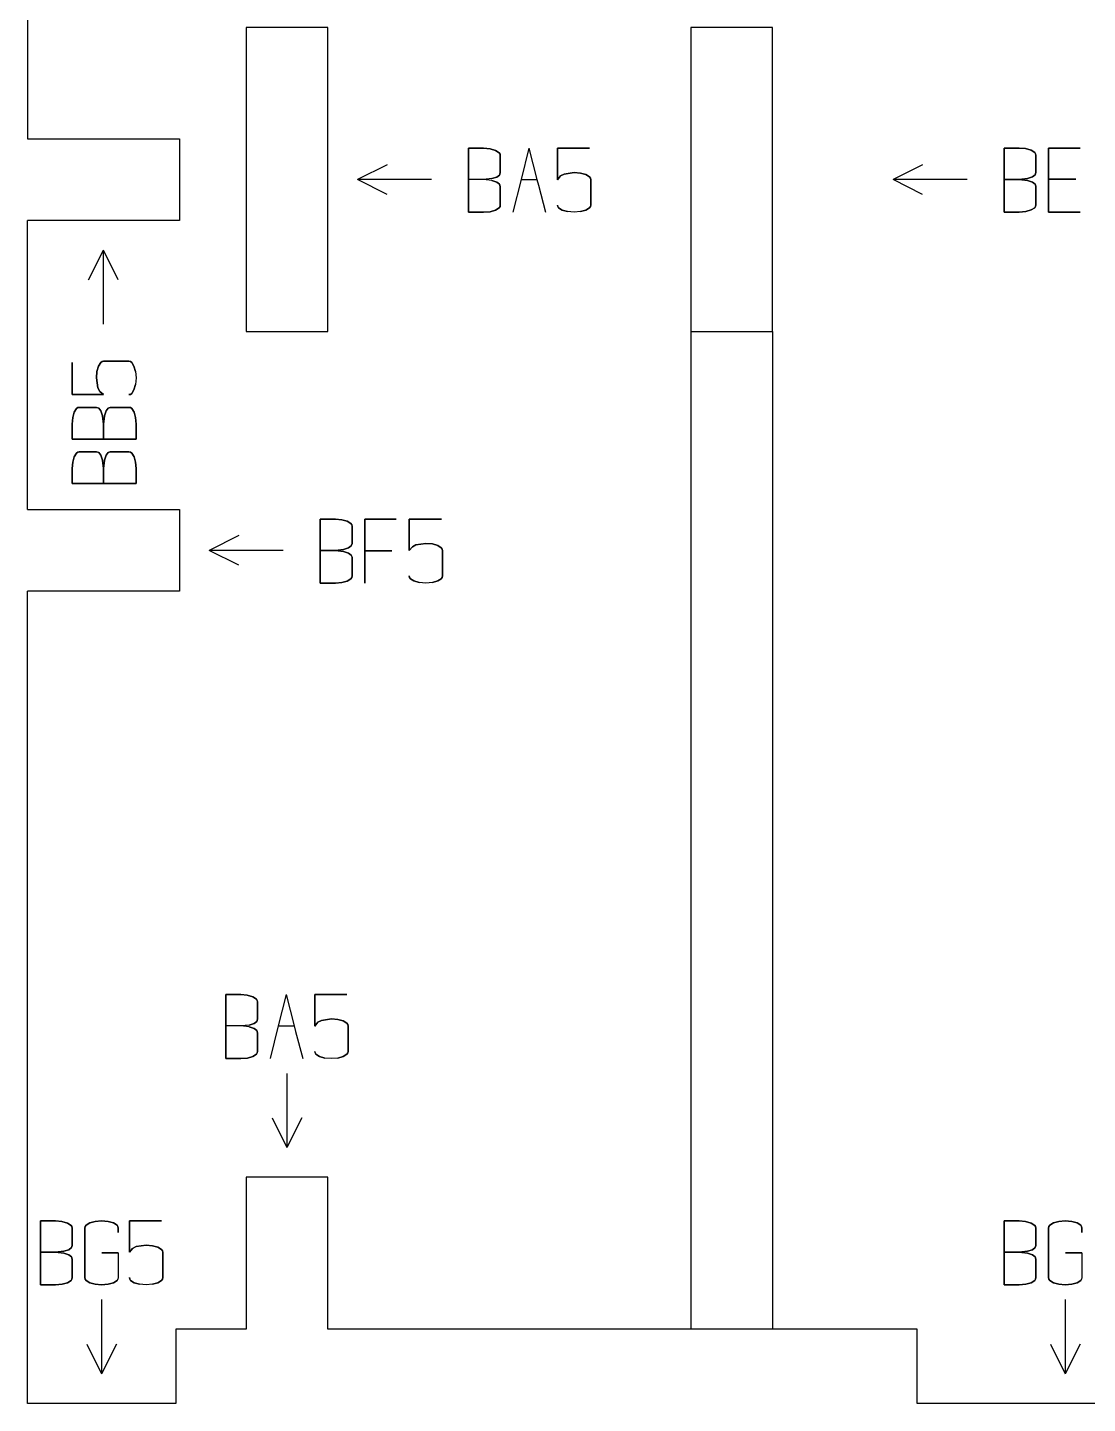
# Model space of a CAD drawing. Header units: millimetres. Extents: x 84 to 224, y -214 to -49.
# Drawn here: x 83.5 to 155, y -213.9 to -121.2 of the extents above; entities that cross this region are included whole.
import ezdxf

# ---------------------------------------------------------------- set-up
doc = ezdxf.new("R2010")
doc.units = ezdxf.units.MM
doc.layers.add('coding', color=2, linetype='Continuous')

msp = doc.modelspace()

# ---------------------------------------------------------------- linework, layer by layer
for p, q in [((83.546, -109.191), (83.546, -128.691)), ((98.296, -121.191), (98.296, -141.691)), ((103.796, -121.191), (98.296, -121.191)), ((103.796, -141.691), (103.796, -121.191)), ((128.296, -121.191), (128.296, -141.691)), ((133.796, -121.191), (128.296, -121.191)), ((133.796, -141.691), (133.796, -121.191)), ((83.546, -128.691), (93.796, -128.691)), ((93.796, -128.691), (93.796, -134.191)), ((93.796, -134.191), (83.546, -134.191)), ((83.546, -153.691), (83.546, -134.191)), ((98.296, -141.691), (103.796, -141.691)), ((128.296, -141.691), (133.796, -141.691)), ((83.546, -153.691), (93.796, -153.691)), ((93.796, -153.691), (93.796, -159.191)), ((83.546, -213.941), (83.546, -159.191)), ((93.796, -159.191), (83.546, -159.191)), ((98.296, -198.691), (98.296, -208.941)), ((103.796, -198.691), (98.296, -198.691)), ((103.796, -208.941), (103.796, -198.691)), ((93.546, -208.941), (93.546, -213.941)), ((98.296, -208.941), (93.546, -208.941)), ((143.546, -208.941), (103.796, -208.941)), ((143.546, -213.941), (143.546, -208.941)), ((93.546, -213.941), (83.546, -213.941)), ((163.546, -213.941), (143.546, -213.941))]:
    msp.add_line(p, q)
at = {"layer": 'coding'}
for p, q in [((113.296, -129.331), (113.296, -133.639)), ((114.313, -129.331), (113.296, -129.331)), ((113.296, -131.441), (113.296, -129.331)), ((113.296, -129.331), (114.313, -129.331)), ((114.743, -129.367), (114.313, -129.331)), ((114.313, -129.331), (114.743, -129.367)), ((115.106, -129.475), (114.743, -129.367)), ((114.743, -129.367), (115.106, -129.475)), ((115.355, -129.631), (115.106, -129.475)), ((115.106, -129.475), (115.355, -129.631)), ((115.417, -129.718), (115.355, -129.631)), ((115.355, -129.631), (115.417, -129.718)), ((115.437, -129.812), (115.417, -129.718)), ((115.417, -129.718), (115.437, -129.812)), ((115.437, -130.979), (115.437, -129.812)), ((115.437, -129.812), (115.437, -130.979)), ((117.354, -129.325), (116.833, -131.441)), ((117.354, -129.325), (117.906, -131.442)), ((119.29, -131.448), (119.29, -129.331)), ((119.29, -129.331), (121.462, -129.331)), ((121.462, -129.331), (119.29, -129.331)), ((119.29, -129.331), (119.29, -131.448)), ((149.425, -129.321), (149.425, -133.629)), ((150.443, -129.321), (149.425, -129.321)), ((149.425, -131.431), (149.425, -129.321)), ((149.425, -129.321), (150.443, -129.321)), ((150.872, -129.357), (150.443, -129.321)), ((150.443, -129.321), (150.872, -129.357)), ((151.236, -129.464), (150.872, -129.357)), ((150.872, -129.357), (151.236, -129.464)), ((151.484, -129.62), (151.236, -129.464)), ((151.236, -129.464), (151.484, -129.62)), ((151.546, -129.708), (151.484, -129.62)), ((151.484, -129.62), (151.546, -129.708)), ((151.566, -129.801), (151.546, -129.708)), ((151.546, -129.708), (151.566, -129.802)), ((151.566, -130.969), (151.566, -129.801)), ((151.566, -129.802), (151.566, -130.969)), ((152.422, -133.629), (152.422, -129.321)), ((152.422, -129.321), (154.551, -129.321)), ((154.551, -129.321), (152.422, -129.321)), ((152.422, -129.321), (152.422, -131.412)), ((107.796, -130.441), (105.796, -131.441)), ((143.925, -130.441), (141.925, -131.441)), ((110.796, -131.441), (105.796, -131.441)), ((107.796, -132.441), (105.796, -131.441)), ((113.296, -133.639), (113.296, -131.441)), ((114.313, -131.441), (113.296, -131.441)), ((114.864, -131.377), (114.313, -131.441)), ((114.871, -131.51), (114.313, -131.441)), ((114.864, -131.377), (115.206, -131.273)), ((115.206, -131.273), (114.864, -131.377)), ((114.871, -131.51), (115.206, -131.616)), ((115.206, -131.616), (114.871, -131.51)), ((115.206, -131.273), (115.38, -131.134)), ((115.38, -131.134), (115.206, -131.273)), ((115.206, -131.616), (115.38, -131.75)), ((115.38, -131.75), (115.206, -131.616)), ((115.38, -131.134), (115.437, -130.979)), ((115.437, -130.979), (115.38, -131.134)), ((116.833, -131.441), (116.293, -133.639)), ((116.833, -131.441), (117.906, -131.442)), ((117.906, -131.442), (118.003, -131.816)), ((119.508, -131.193), (119.29, -131.448)), ((119.29, -131.448), (119.508, -131.193)), ((119.739, -131.067), (119.508, -131.193)), ((119.508, -131.193), (119.739, -131.067)), ((120.413, -130.967), (119.739, -131.067)), ((119.739, -131.067), (120.413, -130.967)), ((120.854, -131.002), (120.413, -130.967)), ((120.413, -130.967), (120.854, -131.002)), ((121.216, -131.107), (120.854, -131.002)), ((120.854, -131.002), (121.216, -131.107)), ((121.457, -131.263), (121.216, -131.107)), ((121.216, -131.107), (121.457, -131.263)), ((121.517, -131.351), (121.457, -131.263)), ((121.457, -131.263), (121.517, -131.351)), ((121.537, -131.448), (121.517, -131.351)), ((121.517, -131.351), (121.537, -131.448)), ((121.537, -133.158), (121.537, -131.448)), ((121.537, -131.448), (121.537, -133.158)), ((146.925, -131.441), (141.925, -131.441)), ((143.925, -132.441), (141.925, -131.441)), ((149.425, -133.629), (149.425, -131.431)), ((149.425, -131.431), (150.443, -131.431)), ((150.443, -131.431), (149.425, -131.431)), ((150.443, -131.431), (150.994, -131.367)), ((150.994, -131.367), (150.443, -131.431)), ((150.443, -131.431), (151, -131.499)), ((151, -131.5), (150.443, -131.431)), ((150.994, -131.367), (151.335, -131.262)), ((151.335, -131.263), (150.994, -131.367)), ((151, -131.499), (151.335, -131.606)), ((151.335, -131.606), (151, -131.5)), ((151.335, -131.262), (151.509, -131.124)), ((151.509, -131.124), (151.335, -131.263)), ((151.335, -131.606), (151.509, -131.74)), ((151.509, -131.74), (151.335, -131.606)), ((151.509, -131.124), (151.566, -130.969)), ((151.566, -130.969), (151.509, -131.124)), ((152.422, -131.412), (154.251, -131.412)), ((154.251, -131.412), (152.422, -131.412)), ((152.422, -131.412), (152.422, -133.629)), ((115.38, -131.75), (115.437, -131.903)), ((115.437, -131.903), (115.38, -131.75)), ((115.437, -131.903), (115.437, -133.158)), ((115.437, -133.158), (115.437, -131.903)), ((118.003, -131.822), (118.478, -133.639)), ((151.509, -131.74), (151.566, -131.893)), ((151.566, -131.893), (151.509, -131.74)), ((151.566, -131.893), (151.566, -133.148)), ((151.566, -133.148), (151.566, -131.893)), ((115.106, -133.502), (114.746, -133.605)), ((114.746, -133.605), (115.106, -133.502)), ((115.355, -133.347), (115.106, -133.502)), ((115.106, -133.502), (115.355, -133.347)), ((115.417, -133.257), (115.355, -133.347)), ((115.355, -133.347), (115.417, -133.257)), ((115.437, -133.158), (115.417, -133.257)), ((115.417, -133.257), (115.437, -133.158)), ((119.31, -133.254), (119.29, -133.158)), ((119.29, -133.158), (119.31, -133.254)), ((119.37, -133.343), (119.31, -133.254)), ((119.31, -133.254), (119.37, -133.343)), ((119.611, -133.499), (119.37, -133.343)), ((119.37, -133.343), (119.611, -133.499)), ((119.972, -133.604), (119.611, -133.499)), ((119.611, -133.499), (119.972, -133.604)), ((120.854, -133.604), (121.216, -133.499)), ((121.216, -133.499), (120.854, -133.604)), ((121.216, -133.499), (121.457, -133.343)), ((121.457, -133.343), (121.216, -133.499)), ((121.457, -133.343), (121.517, -133.254)), ((121.517, -133.254), (121.457, -133.343)), ((121.517, -133.254), (121.537, -133.158)), ((121.537, -133.158), (121.517, -133.254)), ((151.236, -133.491), (150.875, -133.594)), ((150.875, -133.594), (151.236, -133.491)), ((151.484, -133.337), (151.236, -133.491)), ((151.236, -133.491), (151.484, -133.337)), ((151.546, -133.247), (151.484, -133.337)), ((151.484, -133.337), (151.546, -133.247)), ((151.566, -133.148), (151.546, -133.247)), ((151.546, -133.247), (151.566, -133.148)), ((114.313, -133.639), (113.296, -133.639)), ((113.296, -133.639), (114.313, -133.639)), ((114.746, -133.605), (114.313, -133.639)), ((114.313, -133.639), (114.746, -133.605)), ((120.413, -133.639), (119.972, -133.604)), ((120.854, -133.604), (120.413, -133.639)), ((150.443, -133.629), (149.425, -133.629)), ((149.425, -133.629), (150.443, -133.629)), ((150.875, -133.594), (150.443, -133.629)), ((150.443, -133.629), (150.875, -133.594)), ((152.422, -133.629), (154.551, -133.629)), ((154.551, -133.629), (152.422, -133.629)), ((87.671, -138.191), (88.671, -136.191)), ((88.671, -141.191), (88.671, -136.191)), ((89.671, -138.191), (88.671, -136.191)), ((128.296, -141.691), (128.296, -208.941)), ((133.796, -141.691), (133.796, -208.941)), ((88.581, -143.711), (88.492, -143.772)), ((88.492, -143.772), (88.581, -143.711)), ((88.677, -143.691), (88.581, -143.711)), ((88.581, -143.711), (88.677, -143.691)), ((90.387, -143.691), (88.677, -143.691)), ((88.677, -143.691), (90.387, -143.691)), ((90.484, -143.711), (90.387, -143.691)), ((90.387, -143.691), (90.484, -143.711)), ((90.572, -143.772), (90.484, -143.711)), ((90.484, -143.711), (90.572, -143.772)), ((86.56, -145.939), (86.56, -143.766)), ((86.56, -143.766), (86.56, -145.939)), ((88.231, -144.374), (88.196, -144.815)), ((88.196, -144.815), (88.231, -144.374)), ((88.336, -144.013), (88.231, -144.374)), ((88.231, -144.374), (88.336, -144.013)), ((88.492, -143.772), (88.336, -144.013)), ((88.336, -144.013), (88.492, -143.772)), ((90.728, -144.013), (90.572, -143.772)), ((90.572, -143.772), (90.728, -144.013)), ((90.833, -144.374), (90.728, -144.013)), ((90.728, -144.013), (90.833, -144.374)), ((90.833, -144.374), (90.868, -144.815)), ((88.196, -144.815), (88.296, -145.489)), ((88.296, -145.489), (88.196, -144.815)), ((88.296, -145.489), (88.422, -145.72)), ((88.422, -145.72), (88.296, -145.489)), ((90.728, -145.617), (90.572, -145.859)), ((90.572, -145.859), (90.728, -145.617)), ((90.833, -145.256), (90.728, -145.617)), ((90.728, -145.617), (90.833, -145.256)), ((90.868, -144.815), (90.833, -145.256)), ((88.677, -145.939), (86.56, -145.939)), ((86.56, -145.939), (88.677, -145.939)), ((88.422, -145.72), (88.677, -145.939)), ((88.677, -145.939), (88.422, -145.72)), ((90.484, -145.919), (90.387, -145.939)), ((90.387, -145.939), (90.484, -145.919)), ((90.572, -145.859), (90.484, -145.919)), ((90.484, -145.919), (90.572, -145.859)), ((86.704, -147.125), (86.596, -147.489)), ((86.596, -147.489), (86.704, -147.125)), ((86.86, -146.877), (86.704, -147.125)), ((86.704, -147.125), (86.86, -146.877)), ((86.947, -146.815), (86.86, -146.877)), ((86.86, -146.877), (86.947, -146.815)), ((87.041, -146.794), (86.947, -146.815)), ((86.947, -146.815), (87.041, -146.794)), ((88.208, -146.794), (87.041, -146.794)), ((87.041, -146.794), (88.209, -146.794)), ((88.363, -146.852), (88.208, -146.794)), ((88.209, -146.794), (88.363, -146.852)), ((88.502, -147.025), (88.363, -146.852)), ((88.363, -146.852), (88.502, -147.025)), ((88.606, -147.367), (88.502, -147.025)), ((88.502, -147.025), (88.607, -147.367)), ((88.67, -147.918), (88.606, -147.367)), ((88.607, -147.367), (88.671, -147.918)), ((88.67, -147.918), (88.739, -147.361)), ((88.739, -147.361), (88.67, -147.918)), ((88.739, -147.361), (88.845, -147.025)), ((88.845, -147.025), (88.739, -147.361)), ((88.845, -147.025), (88.979, -146.852)), ((88.98, -146.852), (88.845, -147.025)), ((88.979, -146.852), (89.132, -146.794)), ((89.132, -146.794), (88.98, -146.852)), ((89.132, -146.794), (90.387, -146.794)), ((90.387, -146.794), (89.132, -146.794)), ((90.387, -146.794), (90.486, -146.815)), ((90.486, -146.815), (90.387, -146.794)), ((90.486, -146.815), (90.576, -146.877)), ((90.576, -146.877), (90.486, -146.815)), ((90.576, -146.877), (90.731, -147.125)), ((90.731, -147.125), (90.576, -146.877)), ((90.731, -147.125), (90.834, -147.486)), ((90.834, -147.486), (90.731, -147.125)), ((86.596, -147.489), (86.56, -147.918)), ((86.56, -147.918), (86.596, -147.489)), ((86.56, -147.918), (86.56, -148.936)), ((86.56, -148.936), (86.56, -147.918)), ((88.67, -148.936), (88.67, -147.918)), ((88.671, -147.918), (88.671, -148.936)), ((90.834, -147.486), (90.868, -147.918)), ((90.868, -147.918), (90.834, -147.486)), ((90.868, -147.918), (90.868, -148.936)), ((90.868, -148.936), (90.868, -147.918)), ((86.56, -148.936), (90.868, -148.936)), ((88.671, -148.936), (86.56, -148.936)), ((90.868, -148.936), (88.67, -148.936)), ((86.704, -150.122), (86.596, -150.486)), ((86.596, -150.486), (86.704, -150.122)), ((86.86, -149.874), (86.704, -150.122)), ((86.704, -150.122), (86.86, -149.874)), ((86.947, -149.812), (86.86, -149.874)), ((86.86, -149.874), (86.947, -149.812)), ((87.041, -149.791), (86.947, -149.812)), ((86.947, -149.812), (87.041, -149.791)), ((88.208, -149.791), (87.041, -149.791)), ((87.041, -149.791), (88.209, -149.791)), ((88.363, -149.849), (88.208, -149.791)), ((88.209, -149.791), (88.363, -149.849)), ((88.502, -150.022), (88.363, -149.849)), ((88.363, -149.849), (88.502, -150.022)), ((88.606, -150.364), (88.502, -150.022)), ((88.502, -150.022), (88.607, -150.364)), ((88.739, -150.358), (88.845, -150.022)), ((88.845, -150.022), (88.739, -150.358)), ((88.845, -150.022), (88.979, -149.849)), ((88.98, -149.849), (88.845, -150.022)), ((88.979, -149.849), (89.132, -149.791)), ((89.132, -149.791), (88.98, -149.849)), ((89.132, -149.791), (90.387, -149.791)), ((90.387, -149.791), (89.132, -149.791)), ((90.387, -149.791), (90.486, -149.812)), ((90.486, -149.812), (90.387, -149.791)), ((90.486, -149.812), (90.576, -149.874)), ((90.576, -149.874), (90.486, -149.812)), ((90.576, -149.874), (90.731, -150.122)), ((90.731, -150.122), (90.576, -149.874)), ((90.731, -150.122), (90.834, -150.483)), ((90.834, -150.483), (90.731, -150.122)), ((86.596, -150.486), (86.56, -150.915)), ((86.56, -150.915), (86.596, -150.486)), ((86.56, -150.915), (86.56, -151.933)), ((86.56, -151.933), (86.56, -150.915)), ((88.67, -150.915), (88.606, -150.364)), ((88.607, -150.364), (88.671, -150.915)), ((88.67, -150.915), (88.739, -150.358)), ((88.739, -150.358), (88.67, -150.915)), ((88.67, -151.933), (88.67, -150.915)), ((88.671, -150.915), (88.671, -151.933)), ((90.834, -150.483), (90.868, -150.915)), ((90.868, -150.915), (90.834, -150.483)), ((90.868, -150.915), (90.868, -151.933)), ((90.868, -151.933), (90.868, -150.915)), ((86.56, -151.933), (90.868, -151.933)), ((88.671, -151.933), (86.56, -151.933)), ((90.868, -151.933), (88.67, -151.933)), ((103.296, -154.331), (103.296, -158.639)), ((104.313, -154.331), (103.296, -154.331)), ((103.296, -156.441), (103.296, -154.331)), ((103.296, -154.331), (104.313, -154.331)), ((104.743, -154.367), (104.313, -154.331)), ((104.313, -154.331), (104.743, -154.367)), ((105.106, -154.474), (104.743, -154.367)), ((104.743, -154.367), (105.106, -154.474)), ((105.355, -154.63), (105.106, -154.474)), ((105.106, -154.474), (105.355, -154.63)), ((105.417, -154.718), (105.355, -154.63)), ((105.355, -154.63), (105.417, -154.718)), ((105.437, -154.811), (105.417, -154.718)), ((105.417, -154.718), (105.437, -154.811)), ((105.437, -155.979), (105.437, -154.811)), ((105.437, -154.811), (105.437, -155.979)), ((106.293, -158.639), (106.293, -154.331)), ((106.293, -154.331), (108.422, -154.331)), ((108.422, -154.331), (106.293, -154.331)), ((106.293, -154.331), (106.293, -156.46)), ((109.29, -156.447), (109.29, -154.331)), ((109.29, -154.331), (111.462, -154.331)), ((111.462, -154.331), (109.29, -154.331)), ((109.29, -154.331), (109.29, -156.447)), ((97.796, -155.441), (95.796, -156.441)), ((100.796, -156.441), (95.796, -156.441)), ((97.796, -157.441), (95.796, -156.441)), ((103.296, -158.639), (103.296, -156.441)), ((103.296, -156.441), (104.313, -156.441)), ((104.313, -156.441), (103.296, -156.441)), ((104.313, -156.441), (104.864, -156.377)), ((104.864, -156.377), (104.313, -156.441)), ((104.313, -156.441), (104.871, -156.509)), ((104.871, -156.51), (104.313, -156.441)), ((104.864, -156.377), (105.206, -156.272)), ((105.206, -156.273), (104.864, -156.377)), ((104.871, -156.509), (105.206, -156.616)), ((105.206, -156.616), (104.871, -156.51)), ((105.206, -156.272), (105.38, -156.133)), ((105.38, -156.134), (105.206, -156.273)), ((105.206, -156.616), (105.38, -156.75)), ((105.38, -156.75), (105.206, -156.616)), ((105.38, -156.133), (105.437, -155.979)), ((105.437, -155.979), (105.38, -156.134)), ((106.293, -156.46), (108.122, -156.46)), ((108.122, -156.46), (106.293, -156.46)), ((106.293, -156.46), (106.293, -158.639)), ((109.508, -156.193), (109.29, -156.447)), ((109.29, -156.447), (109.508, -156.193)), ((109.739, -156.066), (109.508, -156.193)), ((109.508, -156.193), (109.739, -156.066)), ((110.413, -155.966), (109.739, -156.066)), ((109.739, -156.066), (110.413, -155.966)), ((110.854, -156.002), (110.413, -155.966)), ((110.413, -155.966), (110.854, -156.002)), ((111.216, -156.107), (110.854, -156.002)), ((110.854, -156.002), (111.216, -156.107)), ((111.457, -156.262), (111.216, -156.107)), ((111.216, -156.107), (111.457, -156.262)), ((111.517, -156.351), (111.457, -156.262)), ((111.457, -156.262), (111.517, -156.351)), ((111.537, -156.447), (111.517, -156.351)), ((111.517, -156.351), (111.537, -156.447)), ((111.537, -158.158), (111.537, -156.447)), ((111.537, -156.447), (111.537, -158.158)), ((105.38, -156.75), (105.437, -156.903)), ((105.437, -156.903), (105.38, -156.75)), ((105.437, -156.903), (105.437, -158.158)), ((105.437, -158.158), (105.437, -156.903)), ((105.106, -158.501), (104.746, -158.604)), ((104.746, -158.604), (105.106, -158.501)), ((105.355, -158.347), (105.106, -158.501)), ((105.106, -158.501), (105.355, -158.347)), ((105.417, -158.257), (105.355, -158.347)), ((105.355, -158.347), (105.417, -158.257)), ((105.437, -158.158), (105.417, -158.257)), ((105.417, -158.257), (105.437, -158.158)), ((109.31, -158.254), (109.29, -158.158)), ((109.29, -158.158), (109.31, -158.254)), ((109.37, -158.343), (109.31, -158.254)), ((109.31, -158.254), (109.37, -158.343)), ((109.611, -158.498), (109.37, -158.343)), ((109.37, -158.343), (109.611, -158.498)), ((109.972, -158.604), (109.611, -158.498)), ((109.611, -158.498), (109.972, -158.604)), ((110.854, -158.604), (111.216, -158.498)), ((111.216, -158.498), (110.854, -158.604)), ((111.216, -158.498), (111.457, -158.343)), ((111.457, -158.343), (111.216, -158.498)), ((111.457, -158.343), (111.517, -158.254)), ((111.517, -158.254), (111.457, -158.343)), ((111.517, -158.254), (111.537, -158.158)), ((111.537, -158.158), (111.517, -158.254)), ((104.313, -158.639), (103.296, -158.639)), ((103.296, -158.639), (104.313, -158.639)), ((104.746, -158.604), (104.313, -158.639)), ((104.313, -158.639), (104.746, -158.604)), ((110.413, -158.639), (109.972, -158.604)), ((110.854, -158.604), (110.413, -158.639)), ((96.925, -186.383), (96.925, -190.691)), ((97.943, -186.383), (96.925, -186.383)), ((96.925, -188.493), (96.925, -186.383)), ((96.925, -186.383), (97.943, -186.383)), ((98.372, -186.419), (97.943, -186.383)), ((97.943, -186.383), (98.372, -186.419)), ((98.736, -186.527), (98.372, -186.419)), ((98.372, -186.419), (98.736, -186.527)), ((100.983, -186.377), (100.462, -188.494)), ((100.983, -186.377), (101.535, -188.494)), ((102.919, -188.5), (102.919, -186.383)), ((102.919, -186.383), (105.092, -186.383)), ((105.092, -186.383), (102.919, -186.383)), ((102.919, -186.383), (102.919, -188.5)), ((98.984, -186.683), (98.736, -186.527)), ((98.736, -186.527), (98.984, -186.683)), ((99.046, -186.77), (98.984, -186.683)), ((98.984, -186.683), (99.046, -186.77)), ((99.066, -186.864), (99.046, -186.77)), ((99.046, -186.77), (99.066, -186.864)), ((99.066, -188.031), (99.066, -186.864)), ((99.066, -186.864), (99.066, -188.032)), ((98.835, -188.325), (99.009, -188.186)), ((99.009, -188.186), (98.835, -188.325)), ((99.009, -188.186), (99.066, -188.031)), ((99.066, -188.032), (99.009, -188.186)), ((103.137, -188.245), (102.919, -188.5)), ((102.919, -188.5), (103.137, -188.245)), ((103.368, -188.119), (103.137, -188.245)), ((103.137, -188.245), (103.368, -188.119)), ((104.043, -188.019), (103.368, -188.119)), ((103.368, -188.119), (104.043, -188.019)), ((104.484, -188.054), (104.043, -188.019)), ((104.043, -188.019), (104.484, -188.054)), ((104.845, -188.159), (104.484, -188.054)), ((104.484, -188.054), (104.845, -188.159)), ((105.086, -188.315), (104.845, -188.159)), ((104.845, -188.159), (105.086, -188.315)), ((96.925, -190.691), (96.925, -188.493)), ((97.943, -188.493), (96.925, -188.493)), ((98.494, -188.43), (97.943, -188.493)), ((98.5, -188.562), (97.943, -188.493)), ((98.494, -188.43), (98.835, -188.325)), ((98.835, -188.325), (98.494, -188.43)), ((98.5, -188.562), (98.835, -188.668)), ((98.835, -188.668), (98.5, -188.562)), ((98.835, -188.668), (99.009, -188.802)), ((99.009, -188.803), (98.835, -188.668)), ((99.009, -188.802), (99.066, -188.955)), ((99.066, -188.956), (99.009, -188.803)), ((99.066, -188.955), (99.066, -190.21)), ((99.066, -190.21), (99.066, -188.956)), ((100.462, -188.494), (99.922, -190.691)), ((100.462, -188.494), (101.535, -188.494)), ((101.535, -188.494), (101.633, -188.868)), ((101.633, -188.874), (102.107, -190.691)), ((105.146, -188.404), (105.086, -188.315)), ((105.086, -188.315), (105.146, -188.404)), ((105.167, -188.5), (105.146, -188.404)), ((105.146, -188.404), (105.167, -188.5)), ((105.167, -190.21), (105.167, -188.5)), ((105.167, -188.5), (105.167, -190.21)), ((97.943, -190.691), (96.925, -190.691)), ((96.925, -190.691), (97.943, -190.691)), ((98.375, -190.657), (97.943, -190.691)), ((97.943, -190.691), (98.375, -190.657)), ((98.736, -190.554), (98.375, -190.657)), ((98.375, -190.657), (98.736, -190.554)), ((98.984, -190.399), (98.736, -190.554)), ((98.736, -190.554), (98.984, -190.399)), ((99.046, -190.309), (98.984, -190.399)), ((98.984, -190.399), (99.046, -190.309)), ((99.066, -190.21), (99.046, -190.309)), ((99.046, -190.309), (99.066, -190.21)), ((102.939, -190.307), (102.919, -190.21)), ((102.919, -190.21), (102.939, -190.307)), ((102.999, -190.395), (102.939, -190.307)), ((102.939, -190.307), (102.999, -190.395)), ((103.24, -190.551), (102.999, -190.395)), ((102.999, -190.395), (103.24, -190.551)), ((103.602, -190.656), (103.24, -190.551)), ((103.24, -190.551), (103.602, -190.656)), ((104.043, -190.691), (103.602, -190.656)), ((104.484, -190.656), (104.043, -190.691)), ((104.484, -190.656), (104.845, -190.551)), ((104.845, -190.551), (104.484, -190.656)), ((104.845, -190.551), (105.086, -190.395)), ((105.086, -190.395), (104.845, -190.551)), ((105.086, -190.395), (105.146, -190.307)), ((105.146, -190.307), (105.086, -190.395)), ((105.146, -190.307), (105.167, -190.21)), ((105.167, -190.21), (105.146, -190.307)), ((101.046, -191.691), (101.046, -196.691)), ((100.046, -194.691), (101.046, -196.691)), ((102.046, -194.691), (101.046, -196.691)), ((84.425, -201.633), (84.425, -205.941)), ((85.443, -201.633), (84.425, -201.633)), ((84.425, -203.744), (84.425, -201.633)), ((84.425, -201.633), (85.443, -201.633)), ((85.872, -201.669), (85.443, -201.633)), ((85.443, -201.633), (85.872, -201.669)), ((86.236, -201.777), (85.872, -201.669)), ((85.872, -201.669), (86.236, -201.777)), ((86.484, -201.933), (86.236, -201.777)), ((86.236, -201.777), (86.484, -201.933)), ((86.546, -202.02), (86.484, -201.933)), ((86.484, -201.933), (86.546, -202.02)), ((86.566, -202.114), (86.546, -202.02)), ((86.546, -202.02), (86.566, -202.114)), ((86.566, -203.281), (86.566, -202.114)), ((86.566, -202.114), (86.566, -203.282)), ((87.422, -202.114), (87.442, -202.018)), ((87.442, -202.018), (87.422, -202.114)), ((87.422, -205.46), (87.422, -202.114)), ((87.422, -202.114), (87.422, -205.46)), ((87.442, -202.018), (87.502, -201.929)), ((87.502, -201.929), (87.442, -202.018)), ((87.502, -201.929), (87.743, -201.774)), ((87.743, -201.774), (87.502, -201.929)), ((87.743, -201.774), (88.105, -201.668)), ((88.105, -201.668), (87.743, -201.774)), ((88.105, -201.668), (88.546, -201.633)), ((88.546, -201.633), (88.105, -201.668)), ((88.546, -201.633), (88.987, -201.668)), ((88.987, -201.668), (88.546, -201.633)), ((88.987, -201.668), (89.348, -201.774)), ((89.348, -201.774), (88.987, -201.668)), ((89.348, -201.774), (89.589, -201.929)), ((89.589, -201.929), (89.348, -201.774)), ((89.589, -201.929), (89.649, -202.018)), ((89.649, -202.018), (89.589, -201.929)), ((89.649, -202.018), (89.67, -202.114)), ((89.67, -202.114), (89.649, -202.018)), ((89.67, -202.114), (89.67, -202.42)), ((89.67, -202.42), (89.67, -202.114)), ((90.419, -203.75), (90.419, -201.633)), ((90.419, -201.633), (92.592, -201.633)), ((92.592, -201.633), (90.419, -201.633)), ((90.419, -201.633), (90.419, -203.75)), ((149.425, -201.633), (149.425, -205.941)), ((150.443, -201.633), (149.425, -201.633)), ((149.425, -203.744), (149.425, -201.633)), ((149.425, -201.633), (150.443, -201.633)), ((150.872, -201.669), (150.443, -201.633)), ((150.443, -201.633), (150.872, -201.669)), ((151.236, -201.777), (150.872, -201.669)), ((150.872, -201.669), (151.236, -201.777)), ((151.484, -201.933), (151.236, -201.777)), ((151.236, -201.777), (151.484, -201.933)), ((151.546, -202.02), (151.484, -201.933)), ((151.484, -201.933), (151.546, -202.02)), ((151.566, -202.114), (151.546, -202.02)), ((151.546, -202.02), (151.566, -202.114)), ((151.566, -203.281), (151.566, -202.114)), ((151.566, -202.114), (151.566, -203.282)), ((152.422, -202.114), (152.442, -202.018)), ((152.442, -202.018), (152.422, -202.114)), ((152.422, -205.46), (152.422, -202.114)), ((152.422, -202.114), (152.422, -205.46)), ((152.442, -202.018), (152.502, -201.929)), ((152.502, -201.929), (152.442, -202.018)), ((152.502, -201.929), (152.743, -201.774)), ((152.743, -201.774), (152.502, -201.929)), ((152.743, -201.774), (153.105, -201.668)), ((153.105, -201.668), (152.743, -201.774)), ((153.105, -201.668), (153.546, -201.633)), ((153.546, -201.633), (153.105, -201.668)), ((153.546, -201.633), (153.987, -201.668)), ((153.987, -201.668), (153.546, -201.633)), ((153.987, -201.668), (154.348, -201.774)), ((154.348, -201.774), (153.987, -201.668)), ((154.348, -201.774), (154.589, -201.929)), ((154.589, -201.929), (154.348, -201.774)), ((154.589, -201.929), (154.649, -202.018)), ((154.649, -202.018), (154.589, -201.929)), ((154.649, -202.018), (154.67, -202.114)), ((154.67, -202.114), (154.649, -202.018)), ((154.67, -202.114), (154.67, -202.42)), ((154.67, -202.42), (154.67, -202.114)), ((84.425, -205.941), (84.425, -203.743)), ((84.425, -203.743), (85.443, -203.743)), ((85.443, -203.744), (84.425, -203.744)), ((85.443, -203.744), (85.994, -203.68)), ((85.994, -203.68), (85.443, -203.744)), ((85.443, -203.743), (86, -203.812)), ((86, -203.812), (85.443, -203.744)), ((85.994, -203.68), (86.335, -203.575)), ((86.335, -203.575), (85.994, -203.68)), ((86, -203.812), (86.335, -203.918)), ((86.335, -203.918), (86, -203.812)), ((86.335, -203.575), (86.509, -203.436)), ((86.509, -203.436), (86.335, -203.575)), ((86.335, -203.918), (86.509, -204.052)), ((86.509, -204.053), (86.335, -203.918)), ((86.509, -203.436), (86.566, -203.281)), ((86.566, -203.282), (86.509, -203.436)), ((89.67, -203.787), (88.558, -203.787)), ((88.558, -203.787), (89.67, -203.787)), ((89.67, -203.787), (89.67, -205.46)), ((90.637, -203.495), (90.419, -203.75)), ((90.419, -203.75), (90.637, -203.495)), ((90.868, -203.369), (90.637, -203.495)), ((90.637, -203.495), (90.868, -203.369)), ((91.543, -203.269), (90.868, -203.369)), ((90.868, -203.369), (91.543, -203.269)), ((91.984, -203.304), (91.543, -203.269)), ((91.543, -203.269), (91.984, -203.304)), ((92.345, -203.409), (91.984, -203.304)), ((91.984, -203.304), (92.345, -203.409)), ((92.586, -203.565), (92.345, -203.409)), ((92.345, -203.409), (92.586, -203.565)), ((92.646, -203.654), (92.586, -203.565)), ((92.586, -203.565), (92.646, -203.654)), ((92.667, -203.75), (92.646, -203.654)), ((92.646, -203.654), (92.667, -203.75)), ((92.667, -205.46), (92.667, -203.75)), ((92.667, -203.75), (92.667, -205.46)), ((149.425, -205.941), (149.425, -203.743)), ((149.425, -203.743), (150.443, -203.743)), ((150.443, -203.744), (149.425, -203.744)), ((150.443, -203.744), (150.994, -203.68)), ((150.994, -203.68), (150.443, -203.744)), ((150.443, -203.743), (151, -203.812)), ((151, -203.812), (150.443, -203.744)), ((150.994, -203.68), (151.335, -203.575)), ((151.335, -203.575), (150.994, -203.68)), ((151, -203.812), (151.335, -203.918)), ((151.335, -203.918), (151, -203.812)), ((151.335, -203.575), (151.509, -203.436)), ((151.509, -203.436), (151.335, -203.575)), ((151.335, -203.918), (151.509, -204.052)), ((151.509, -204.053), (151.335, -203.918)), ((151.509, -203.436), (151.566, -203.281)), ((151.566, -203.282), (151.509, -203.436)), ((154.67, -203.787), (153.558, -203.787)), ((153.558, -203.787), (154.67, -203.787)), ((154.67, -203.787), (154.67, -205.46)), ((86.509, -204.052), (86.566, -204.205)), ((86.566, -204.206), (86.509, -204.053)), ((86.566, -204.205), (86.566, -205.46)), ((86.566, -205.46), (86.566, -204.206)), ((151.509, -204.052), (151.566, -204.205)), ((151.566, -204.206), (151.509, -204.053)), ((151.566, -204.205), (151.566, -205.46)), ((151.566, -205.46), (151.566, -204.206)), ((86.236, -205.804), (85.875, -205.907)), ((85.875, -205.907), (86.236, -205.804)), ((86.484, -205.649), (86.236, -205.804)), ((86.236, -205.804), (86.484, -205.649)), ((86.546, -205.559), (86.484, -205.649)), ((86.484, -205.649), (86.546, -205.559)), ((86.566, -205.46), (86.546, -205.559)), ((86.546, -205.559), (86.566, -205.46)), ((87.442, -205.557), (87.422, -205.46)), ((87.422, -205.46), (87.442, -205.557)), ((87.502, -205.645), (87.442, -205.557)), ((87.442, -205.557), (87.502, -205.645)), ((87.743, -205.801), (87.502, -205.645)), ((87.502, -205.645), (87.743, -205.801)), ((88.105, -205.906), (87.743, -205.801)), ((87.743, -205.801), (88.105, -205.906)), ((89.348, -205.801), (88.987, -205.906)), ((88.987, -205.906), (89.348, -205.801)), ((89.589, -205.645), (89.348, -205.801)), ((89.348, -205.801), (89.589, -205.645)), ((89.649, -205.557), (89.589, -205.645)), ((89.589, -205.645), (89.649, -205.557)), ((89.67, -205.46), (89.649, -205.557)), ((90.439, -205.557), (90.419, -205.46)), ((90.419, -205.46), (90.439, -205.557)), ((90.499, -205.645), (90.439, -205.557)), ((90.439, -205.557), (90.499, -205.645)), ((90.74, -205.801), (90.499, -205.645)), ((90.499, -205.645), (90.74, -205.801)), ((91.102, -205.906), (90.74, -205.801)), ((90.74, -205.801), (91.102, -205.906)), ((91.984, -205.906), (92.345, -205.801)), ((92.345, -205.801), (91.984, -205.906)), ((92.345, -205.801), (92.586, -205.645)), ((92.586, -205.645), (92.345, -205.801)), ((92.586, -205.645), (92.646, -205.557)), ((92.646, -205.557), (92.586, -205.645)), ((92.646, -205.557), (92.667, -205.46)), ((92.667, -205.46), (92.646, -205.557)), ((151.236, -205.804), (150.875, -205.907)), ((150.875, -205.907), (151.236, -205.804)), ((151.484, -205.649), (151.236, -205.804)), ((151.236, -205.804), (151.484, -205.649)), ((151.546, -205.559), (151.484, -205.649)), ((151.484, -205.649), (151.546, -205.559)), ((151.566, -205.46), (151.546, -205.559)), ((151.546, -205.559), (151.566, -205.46)), ((152.442, -205.557), (152.422, -205.46)), ((152.422, -205.46), (152.442, -205.557)), ((152.502, -205.645), (152.442, -205.557)), ((152.442, -205.557), (152.502, -205.645)), ((152.743, -205.801), (152.502, -205.645)), ((152.502, -205.645), (152.743, -205.801)), ((153.105, -205.906), (152.743, -205.801)), ((152.743, -205.801), (153.105, -205.906)), ((154.348, -205.801), (153.987, -205.906)), ((153.987, -205.906), (154.348, -205.801)), ((154.589, -205.645), (154.348, -205.801)), ((154.348, -205.801), (154.589, -205.645)), ((154.649, -205.557), (154.589, -205.645)), ((154.589, -205.645), (154.649, -205.557)), ((154.67, -205.46), (154.649, -205.557)), ((85.443, -205.941), (84.425, -205.941)), ((84.425, -205.941), (85.443, -205.941)), ((85.875, -205.907), (85.443, -205.941)), ((85.443, -205.941), (85.875, -205.907)), ((88.546, -205.941), (88.105, -205.906)), ((88.105, -205.906), (88.546, -205.941)), ((88.987, -205.906), (88.546, -205.941)), ((88.546, -205.941), (88.987, -205.906)), ((91.543, -205.941), (91.102, -205.906)), ((91.984, -205.906), (91.543, -205.941)), ((150.443, -205.941), (149.425, -205.941)), ((149.425, -205.941), (150.443, -205.941)), ((150.875, -205.907), (150.443, -205.941)), ((150.443, -205.941), (150.875, -205.907)), ((153.546, -205.941), (153.105, -205.906)), ((153.105, -205.906), (153.546, -205.941)), ((153.987, -205.906), (153.546, -205.941)), ((153.546, -205.941), (153.987, -205.906)), ((88.546, -206.941), (88.546, -211.941)), ((153.546, -206.941), (153.546, -211.941)), ((87.546, -209.941), (88.546, -211.941)), ((89.546, -209.941), (88.546, -211.941)), ((152.546, -209.941), (153.546, -211.941)), ((154.546, -209.941), (153.546, -211.941))]:
    msp.add_line(p, q, dxfattribs=at)

doc.saveas('drawing.dxf')
